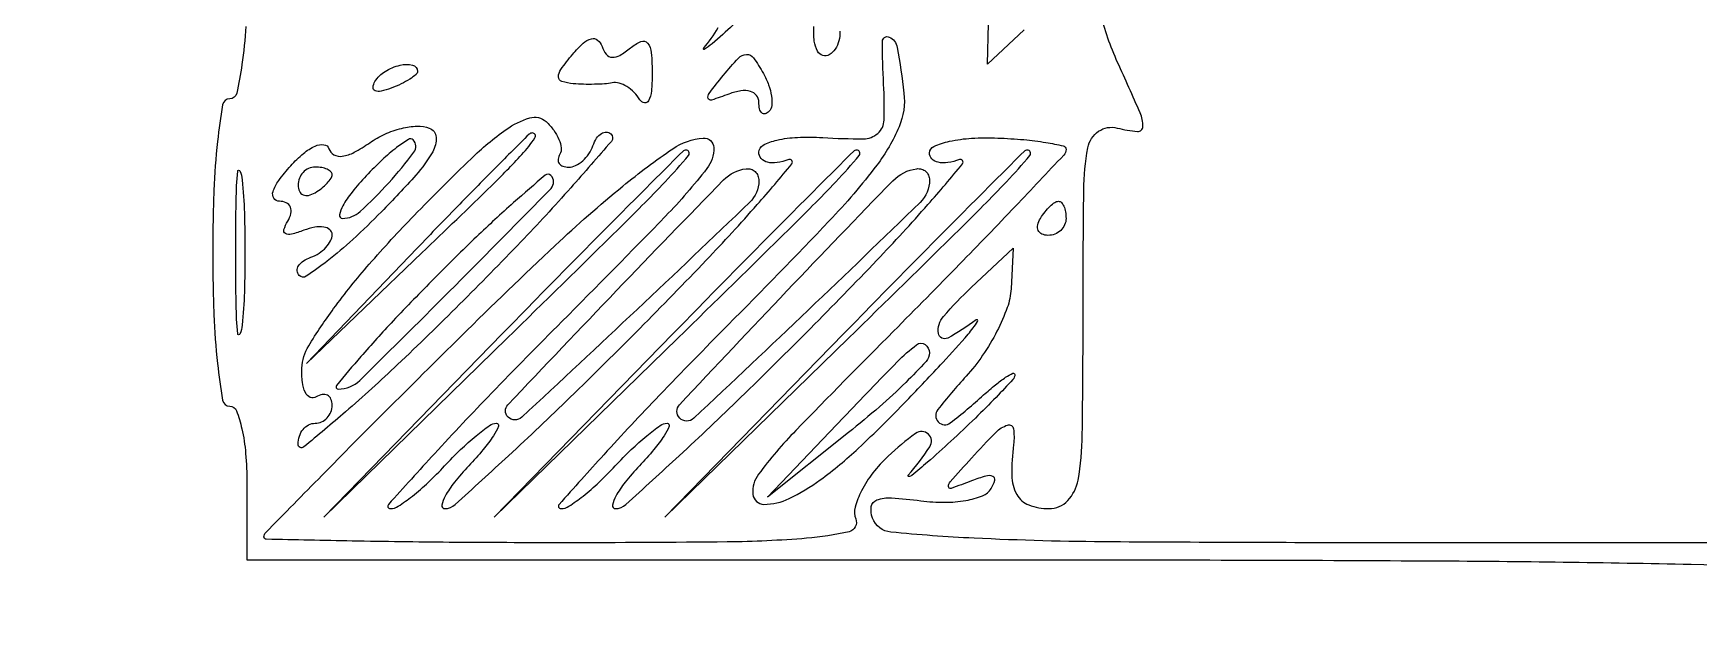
# Model space of a CAD drawing. Extents: x 23 to 255, y 40 to 184.
# Drawn here: x 112.05 to 120.31, y 108.83 to 111.74 of the extents above; entities that cross this region are included whole.
import ezdxf

# ---------------------------------------------------------------- set-up
doc = ezdxf.new("R2010")
doc.units = 0
doc.header["$MEASUREMENT"] = 0

msp = doc.modelspace()

# ---------------------------------------------------------------- linework, layer by layer
for points in [[(207.919475, 175.632891, 0.000007), (191.762556, 175.634099, 0.00002), (173.0434, 175.634494, 0.000013), (151.49745, 175.633531), (95.9364, 175.6296)], [(96.591991, 78.0858, -0.000015), (96.570667, 70.513747, -0.41338)], [(115.520695, 111.78408, -0.008192), (115.416299, 111.691415, -0.038219), (115.377525, 111.662956, -0.858791), (115.373401, 111.66777, 0.044002), (115.447354, 111.770747, 0.109896)], [(121.304632, 109.2186), (118.781567, 109.2186, -0.001525), (117.397834, 109.222821, -0.010379), (116.714825, 109.241171, -0.012768), (116.302919, 109.271356, -0.283688), (116.211506, 109.341071, -0.133452), (116.205768, 109.397654, -0.272514), (116.233417, 109.430724, -0.102194), (116.305884, 109.440835, -0.015575), (116.451925, 109.426744, 0.031622), (116.569461, 109.419197, 0.043715), (116.674696, 109.428321, 0.05133), (116.756591, 109.451554, 0.160924), (116.799848, 109.48785, 0.070622), (116.817436, 109.528033, 0.385434), (116.807698, 109.547481, 0.164398), (116.773468, 109.54902, 0.021365), (116.703171, 109.525436, -0.007065), (116.600866, 109.487827, -0.514947), (116.58836, 109.496622, -0.18505), (116.597402, 109.520705, -0.002614), (116.702405, 109.637959, -0.010602), (116.823029, 109.765696, -0.120956), (116.881607, 109.801779, -0.464696), (116.910374, 109.783796, -0.067914), (116.910885, 109.70505, 0.035118), (116.901874, 109.552302, 0.124143), (116.926781, 109.458029, 0.177758), (116.986867, 109.406004, 0.090694), (117.0864, 109.3878, 0.205278), (117.179305, 109.427621, 0.147904), (117.230742, 109.529572, 0.040213), (117.251768, 109.754539, 0.003203), (117.2556, 110.35278, -0.002813), (117.259042, 110.964597, -0.042735), (117.279494, 111.175496, -0.199154), (117.332479, 111.257212, -0.217893), (117.425119, 111.273429, 0.041747), (117.525011, 111.256042, 0.43879), (117.552392, 111.280948, 0.10483), (117.538563, 111.348071, 0.003472), (117.426977, 111.5986, -0.042833), (117.340041, 111.844085, -0.036164)], [(116.963724, 111.760568), (116.782479, 111.590297), (116.786389, 111.791501, -0.062769)], [(113.104326, 111.777159, -0.022889), (113.086029, 111.5874, -0.020168), (113.0599, 111.445605, -0.350432), (113.0256, 111.4182, 0.365646), (112.990003, 111.388151, 0.014491), (112.9645, 111.2067, 0.018502), (112.946644, 110.964721, 0.009164), (112.941, 110.6568, 0.009164), (112.946644, 110.348879, 0.018502), (112.9645, 110.1069, 0.014491), (112.990003, 109.925449, 0.365646), (113.0256, 109.8954, -0.31052), (113.058468, 109.872809, -0.036969), (113.085349, 109.783569, -0.033738), (113.104085, 109.660614, -0.020945), (113.1102, 109.5147), (113.1102, 109.134), (117.2133, 109.134, -0.001392), (119.000737, 109.129024, -0.003762), (120.269475, 109.112414, -0.00078), (121.276679, 109.090075, -0.407279)], [(116.05022, 111.753166, -0.077245), (116.045286, 111.705972, -0.081878), (116.026849, 111.664878, -0.108446), (115.997488, 111.636429, -0.218621), (115.965401, 111.632459, -0.192512), (115.93916, 111.654017, -0.097716), (115.923261, 111.704016, -0.039407), (115.920795, 111.775922, -0.130247)]]:
    msp.add_lwpolyline(points, format="xyb")
for points in [[(116.367289, 111.446821, -0.131844), (116.343416, 111.279664, -0.061351), (116.232478, 111.088832, -0.028556), (115.997198, 110.813004, -0.004402), (115.494952, 110.29725, 0.003824), (115.154431, 109.948378, 0.006784), (114.87994, 109.654951, 0.002601), (114.657815, 109.408385, 0.647652), (114.667042, 109.3878, 0.146603), (114.706683, 109.399678, 0.0208), (114.776498, 109.449928, 0.022216), (114.856078, 109.518312, 0.017273), (114.936509, 109.5993, -0.014407), (115.016039, 109.680303, -0.019344), (115.092887, 109.748672, -0.016764), (115.159553, 109.799866, -0.156598), (115.193607, 109.8108, -0.534157), (115.203379, 109.796194, -0.046338), (115.178383, 109.748672, -0.029905), (115.128001, 109.680522, -0.014449), (115.056, 109.5993, 0.018882), (114.985244, 109.518043, 0.041579), (114.939087, 109.449928, 0.082813), (114.922787, 109.404884, 0.468568), (114.937015, 109.3878, 0.1861), (114.989142, 109.407898, 0.002384), (115.253803, 109.649921, 0.006548), (115.557854, 109.938105, 0.0042), (115.903512, 110.280126, 0.004923), (116.233561, 110.618843, 0.009861), (116.486316, 110.894065, 0.009539), (116.657566, 111.095706, 0.765633), (116.64225, 111.117075, -0.051201), (116.585509, 111.102246, -0.092541), (116.537665, 111.103742, -0.140956), (116.506298, 111.120711, -0.201371), (116.4942, 111.149531, -0.299474), (116.51597, 111.182618, -0.04761), (116.593605, 111.207636, -0.039552), (116.702907, 111.222765, -0.024494), (116.8326, 111.223997, -0.011858), (116.962335, 111.215788, -0.01941), (117.071595, 111.201979, -0.01411), (117.156995, 111.18531, -0.350876), (117.171, 111.16781, -0.191324), (117.159489, 111.138829, -0.000799), (116.919815, 110.885524, -0.00375), (116.643711, 110.598986, -0.002335), (116.315901, 110.26697, 0.003134), (115.831952, 109.775243, 0.032108), (115.646587, 109.558256, 0.18597), (115.618551, 109.458902, 0.387314), (115.673364, 109.40895, 0.113909), (115.79851, 109.437835, 0.043629), (115.952606, 109.53039, 0.031413), (116.141674, 109.686718, 0.012628), (116.380413, 109.9224, 0.003848), (116.560615, 110.112417, 0.010205), (116.685554, 110.251806, 0.034465), (116.73292, 110.315227, 0.837615), (116.724806, 110.322769, -0.037965), (116.584419, 110.23283, -0.521028), (116.538789, 110.255824, -0.217591), (116.563419, 110.33985, -0.025748), (116.701571, 110.483721), (116.908274, 110.677909), (116.898356, 110.477004, -0.074386), (116.879616, 110.383514, -0.032134), (116.828798, 110.266775, -0.030906), (116.757723, 110.147286, -0.035717), (116.675491, 110.04345, 0.018568), (116.535199, 109.878261, 0.370977), (116.537867, 109.817005, 0.387021), (116.597391, 109.812337, 0.018822), (116.762489, 109.950812, -0.012986), (116.821889, 110.001826, -0.0261), (116.871754, 110.038293, -0.035215), (116.907449, 110.058205, -0.549306), (116.9172, 110.052008, -0.188935), (116.907687, 110.027731, -0.004643), (116.824008, 109.939021, -0.009424), (116.721531, 109.836331, -0.006198), (116.59995, 109.72188, -0.003878), (116.484256, 109.617289, -0.013371), (116.406956, 109.552107, -0.168187), (116.39141, 109.546599, -0.644678), (116.38845, 109.553005, 0.03051), (116.495746, 109.693735, 0.365917), (116.488722, 109.756664, 0.362406), (116.425151, 109.760656, 0.03039), (116.288811, 109.647341, 0.038655), (116.213549, 109.564806, 0.046617), (116.157044, 109.476437, 0.053227), (116.125621, 109.395272, 0.158671), (116.128662, 109.336494, -0.455433), (116.095209, 109.27352, -0.036593), (115.885134, 109.240782, -0.017811), (115.4913, 109.22272, -0.002553), (114.684351, 109.2186, -0.001855), (114.113184, 109.220719, -0.003093), (113.632356, 109.227261, -0.000385), (113.206613, 109.236016, -0.407979), (113.1948, 109.248084, -0.196427), (113.203058, 109.268292, -0.000308), (113.481974, 109.552248, -0.002333), (113.797602, 109.870201, -0.001431), (114.172414, 110.242134, -0.005894), (114.639034, 110.691794, -0.017367), (114.973923, 110.985736, -0.021907), (115.221807, 111.171005, -0.13086), (115.372685, 111.224001, -0.433407), (115.424868, 111.176316, -0.168904), (115.390167, 111.072363, -0.028771), (115.185906, 110.836804, -0.00299), (114.671463, 110.314551, 0.003731), (114.32231, 109.959045, 0.006612), (114.040552, 109.660033, 0.002478), (113.811886, 109.40835, 0.649238), (113.821042, 109.3878, 0.146603), (113.860683, 109.399678, 0.0208), (113.930498, 109.449928, 0.022216), (114.010078, 109.518312, 0.017273), (114.090509, 109.5993, -0.014407), (114.170039, 109.680303, -0.019344), (114.246887, 109.748672, -0.016764), (114.313553, 109.799866, -0.156598), (114.347607, 109.8108, -0.534157), (114.357379, 109.796194, -0.046338), (114.332383, 109.748672, -0.029905), (114.282001, 109.680522, -0.014449), (114.21, 109.5993, 0.018882), (114.139244, 109.518043, 0.041579), (114.093087, 109.449928, 0.082813), (114.076787, 109.404884, 0.468568), (114.091015, 109.3878, 0.1861), (114.143142, 109.407898, 0.002384), (114.407803, 109.649921, 0.006548), (114.711854, 109.938105, 0.0042), (115.057512, 110.280126, 0.004923), (115.387561, 110.618843, 0.009861), (115.640316, 110.894065, 0.009539), (115.811566, 111.095706, 0.765633), (115.79625, 111.117075, -0.050903), (115.738292, 111.101892, -0.099125), (115.69072, 111.103944, -0.151242), (115.660062, 111.122359, -0.184468), (115.6482, 111.153417, -0.280143), (115.669589, 111.188597, -0.063475), (115.738075, 111.213708, -0.046218), (115.839554, 111.227213, -0.025114), (115.96545, 111.225918, 0.015459), (116.166314, 111.219973, 0.181709), (116.238259, 111.247121, 0.208423), (116.269272, 111.313079, 0.021086), (116.266857, 111.490443, -0.014124), (116.26102, 111.702384, -0.539777), (116.294364, 111.724237, -0.253629), (116.334526, 111.67294, -0.011789)], [(115.011352, 111.670051, -0.073981), (115.063824, 111.701865, -0.332346), (115.096549, 111.693704, -0.152983), (115.115207, 111.647136, -0.019369), (115.11945, 111.53765, -0.023945), (115.115584, 111.456967, -0.089977), (115.101868, 111.408397, -0.334653), (115.081661, 111.398128, -0.213551), (115.058822, 111.413634, 0.058629), (115.029916, 111.450067, 0.059204), (114.99343, 111.47866, 0.065142), (114.955228, 111.495553, 0.118685), (114.921347, 111.497247, -0.028654), (114.883761, 111.492371, -0.012143), (114.832967, 111.489961, -0.011968), (114.778473, 111.490004, -0.015336), (114.728391, 111.492782, -0.053536), (114.671936, 111.503817, -0.322986), (114.65498, 111.52631, -0.163923), (114.666645, 111.563518, -0.015992), (114.725299, 111.638977, -0.032664), (114.776957, 111.693543, -0.122364), (114.817973, 111.71616, -0.240671), (114.848857, 111.709515, -0.142134), (114.870785, 111.677746, 0.089437), (114.892101, 111.63874, 0.212506), (114.920896, 111.623988, 0.14839), (114.959292, 111.633382, 0.039557)], [(115.698255, 111.355455, -0.12932), (115.679273, 111.344379, -0.259094), (115.662904, 111.348317, -0.156241), (115.651685, 111.368015, -0.051982), (115.6482, 111.401445, 0.167394), (115.636632, 111.435029, 0.161371), (115.606666, 111.45498, 0.106358), (115.559388, 111.457606, 0.050576), (115.50015, 111.442005, -0.01119), (115.413498, 111.411724, -0.42158), (115.396883, 111.420462, -0.24126), (115.401444, 111.444868, -0.006254), (115.472645, 111.534606, -0.01708), (115.546896, 111.619711, -0.195266), (115.586496, 111.638043, -0.253605), (115.621631, 111.621121, -0.028759), (115.67075, 111.5441, -0.0403), (115.696743, 111.487372, -0.051122), (115.710823, 111.431517, -0.060359), (115.711961, 111.384503, -0.173983)], [(113.9562, 111.554151, -0.2252), (113.94869, 111.538323, -0.029412), (113.917632, 111.51587, -0.029555), (113.875199, 111.492241, -0.020646), (113.824906, 111.47052, -0.036408), (113.775857, 111.45569, -0.155351), (113.745755, 111.458327, -0.32948), (113.735657, 111.475226, -0.1144), (113.745299, 111.503769, -0.115814), (113.7953, 111.553893, -0.080554), (113.86938, 111.5848, -0.115534), (113.931568, 111.585076, -0.349578)], [(114.661428, 111.14325, 0.109765), (114.653266, 111.119087, 0.180621), (114.658545, 111.098438, 0.159543), (114.676909, 111.084574, 0.082753), (114.705557, 111.0798, 0.112847), (114.739933, 111.087659, 0.068002), (114.774947, 111.110864, 0.062661), (114.805268, 111.145118, 0.064182), (114.825868, 111.18555, -0.056741), (114.844074, 111.222633, -0.10404), (114.867578, 111.246531, -0.153754), (114.892308, 111.253676, -0.180744), (114.914823, 111.244645, -0.406169), (114.917056, 111.207504, -0.003654), (114.715678, 110.977378, -0.009588), (114.46847, 110.709536, -0.005738), (114.165005, 110.400316, -0.006128), (113.857653, 110.101655, -0.011287), (113.599295, 109.867532, -0.007186), (113.392194, 109.693346, -0.632434), (113.364, 109.706721, -0.079828), (113.370388, 109.746477, -0.091223), (113.388851, 109.780227, -0.100758), (113.416334, 109.802791, -0.122253), (113.4486, 109.8108, 0.105053), (113.48088, 109.817658, 0.099167), (113.508349, 109.837118, 0.09642), (113.52676, 109.866193, 0.093332), (113.5332, 109.900393, 0.100151), (113.527057, 109.930754, 0.176948), (113.509853, 109.949238, 0.168363), (113.484062, 109.952804, 0.089579), (113.45372, 109.940864, -0.250483), (113.424474, 109.939028, -0.172325), (113.400112, 109.962625, -0.087571), (113.385154, 110.013613, -0.038856), (113.382835, 110.083922, -0.126609), (113.416599, 110.194412, -0.021516), (113.540422, 110.378758, -0.020919), (113.716603, 110.598267, -0.013227), (113.939131, 110.839728, -0.007744), (114.221387, 111.121331, -0.037648), (114.395102, 111.265728, -0.080595), (114.512463, 111.323493, -0.26657), (114.593336, 111.305028, -0.047421), (114.631243, 111.262715, -0.059411), (114.657271, 111.216945, -0.071271), (114.668318, 111.174757, -0.166044)], [(113.777469, 110.858589, -0.012858), (113.635781, 110.721457, -0.021401), (113.508808, 110.61439, -0.017024), (113.404083, 110.539038, -0.370846), (113.369276, 110.543256, -0.176865), (113.359883, 110.566118, -0.154767), (113.36674, 110.591152, -0.105866), (113.390443, 110.614855, -0.057922), (113.42745, 110.633132, 0.058403), (113.467888, 110.653152, 0.060239), (113.502136, 110.681806, 0.06678), (113.525387, 110.714347, 0.122364), (113.5332, 110.745795, 0.22749), (113.521685, 110.769794, 0.132992), (113.491846, 110.78282, 0.083386), (113.446372, 110.781948, 0.045239), (113.392422, 110.766668, -0.026179), (113.331295, 110.746813, -0.196415), (113.301698, 110.750568, -0.357523), (113.293844, 110.770815, -0.059284), (113.312815, 110.811623, 0.079456), (113.32866, 110.849631, 0.159771), (113.326077, 110.881665, 0.185199), (113.305781, 110.902867, 0.110695), (113.271281, 110.9106, -0.256548), (113.243957, 110.925608, -0.22266), (113.239736, 110.958373, -0.081773), (113.267934, 111.013438, -0.024786), (113.327574, 111.086291, -0.033595), (113.390932, 111.147489, -0.070156), (113.448894, 111.183895, -0.131188), (113.492095, 111.19086, -0.295151), (113.516898, 111.171005, 0.190726), (113.54211, 111.140993, 0.161302), (113.583182, 111.133716, 0.086963), (113.642217, 111.153148, 0.029892), (113.719124, 111.200432, -0.047248), (113.794035, 111.242984, -0.045008), (113.876816, 111.271543, -0.048356), (113.954861, 111.282988, -0.10422), (114.014555, 111.273433, -0.293102), (114.048043, 111.227901, -0.146824), (114.031249, 111.155407, -0.053198), (113.948215, 111.040441, -0.011057)], [(113.953756, 110.67795), (113.4063, 110.1069), (113.97735, 110.654356, 0.001651), (114.322614, 110.98755, 0.013946), (114.473334, 111.142366, 0.038166), (114.537964, 111.224311, 0.600215), (114.524806, 111.249, 0.198298), (114.50888, 111.242425, 0.000591), (114.347328, 111.081254, 0.003258), (114.165337, 110.896876, 0.002015)], [(113.702087, 111.037166, 0.019113), (113.631506, 110.956036, 0.042217), (113.585641, 110.88803, 0.08492), (113.56979, 110.843157, 0.464963), (113.584251, 110.826, 0.186059), (113.671977, 110.859815, 0.025342), (113.813413, 111.001561, 0.022533), (113.938698, 111.153803, 0.373241), (113.934391, 111.214409, 0.349017), (113.911093, 111.217071, 0.023493), (113.852158, 111.176337, 0.025656), (113.780585, 111.115677, 0.015565)], [(114.377688, 110.25495), (113.4909, 109.3455), (114.40035, 110.232288, 0.000888), (114.952294, 110.772396, 0.008494), (115.183425, 111.00722, 0.016199), (115.299669, 111.137613, 0.636215), (115.287138, 111.1644, 0.198688), (115.271579, 111.157963, 0.000216), (115.01064, 110.897249, 0.001958), (114.719318, 110.603638, 0.001196)], [(115.223688, 110.25495), (114.3369, 109.3455), (115.24635, 110.232288, 0.000888), (115.798294, 110.772396, 0.008494), (116.029425, 111.00722, 0.016199), (116.145669, 111.137613, 0.636215), (116.133138, 111.1644, 0.198688), (116.117579, 111.157963, 0.000216), (115.85664, 110.897249, 0.001958), (115.565318, 110.603638, 0.001196)], [(116.069688, 110.25495), (115.1829, 109.3455), (116.09235, 110.232288, 0.000888), (116.644294, 110.772396, 0.008494), (116.875425, 111.00722, 0.016199), (116.991669, 111.137613, 0.636215), (116.979138, 111.1644, 0.198688), (116.963579, 111.157963, 0.000216), (116.70264, 110.897249, 0.001958), (116.411318, 110.603638, 0.001196)], [(113.087545, 110.29725, -0.084525), (113.075757, 110.252666, -0.76997), (113.064673, 110.254553, -0.018707), (113.057095, 110.399008, -0.003751), (113.05516, 110.6568, -0.003751), (113.057095, 110.914592, -0.018707), (113.064673, 111.059047, -0.76997), (113.075757, 111.060934, -0.084525), (113.087545, 111.01635, -0.014123), (113.097638, 110.852656, -0.008335), (113.100903, 110.6568, -0.008335), (113.097638, 110.460944, -0.014123)], [(113.364, 110.990207, 0.108972), (113.370623, 110.960179, 0.182303), (113.388851, 110.942291, 0.161196), (113.416274, 110.939659, 0.082592), (113.4486, 110.9529, 0.029505), (113.480983, 110.975657, 0.035638), (113.508349, 111.000786, 0.038439), (113.527655, 111.024665, 0.151918), (113.5332, 111.042493, 0.210953), (113.526901, 111.056759, 0.081139), (113.508349, 111.068841, 0.061769), (113.480989, 111.077064, 0.042167), (113.4486, 111.0798, 0.105053), (113.41632, 111.072942, 0.099167), (113.388851, 111.053482, 0.09642), (113.37044, 111.024407, 0.093332)], [(114.038507, 110.527587, 0.005865), (113.835098, 110.317481, 0.01075), (113.67512, 110.140854, 0.006507), (113.554839, 109.998473, 0.633673), (113.563562, 109.98, 0.196302), (113.669522, 110.023267, 0.003089), (114.142115, 110.492213, 0.002249), (114.617911, 110.974526, 0.410908), (114.617547, 111.038853, 0.391213), (114.589537, 111.039962, 0.004271), (114.432472, 110.903651, 0.010391), (114.249217, 110.73494, 0.006246)], [(115.6482, 111.011926, -0.204201), (115.602964, 110.905781, -0.00243), (115.044322, 110.374594, -0.001805), (114.472559, 109.840079, -0.40334), (114.405064, 109.841336, -0.40631), (114.404233, 109.90276, -0.001516), (114.942885, 110.467941, -0.002352), (115.47356, 111.016196, -0.168819), (115.58475, 111.071632, -0.108128), (115.608945, 111.069512, -0.113531), (115.629562, 111.057463, -0.109573), (115.643349, 111.037202, -0.095095)], [(116.4942, 111.015642, -0.202527), (116.447442, 110.904939, -0.00263), (115.893457, 110.371784, -0.001947), (115.325721, 109.835318, -0.404812), (115.255958, 109.836442, -0.404839), (115.254899, 109.902418, -0.001764), (115.787526, 110.4664, -0.002714), (116.312656, 111.012561, -0.169491), (116.43075, 111.071632, -0.101731), (116.454953, 111.06982, -0.111842), (116.475562, 111.058554, -0.111648), (116.489329, 111.039489, -0.101097)], [(117.171, 110.826, -0.105053), (117.164142, 110.79372, -0.099167), (117.144682, 110.766251, -0.09642), (117.115607, 110.74784, -0.093332), (117.081407, 110.7414, -0.108972), (117.051379, 110.748023, -0.182303), (117.033491, 110.766251, -0.161196), (117.030859, 110.793674, -0.082592), (117.0441, 110.826, -0.029505), (117.066857, 110.858383, -0.035638), (117.091986, 110.885749, -0.038439), (117.115865, 110.905055, -0.151918), (117.133693, 110.9106, -0.210953), (117.147959, 110.904301, -0.081139), (117.160041, 110.885749, -0.061769), (117.168264, 110.858389, -0.042167)], [(116.4942, 110.159391, -0.189925), (116.477287, 110.116472, -0.010823), (116.376157, 110.012679, -0.015311), (116.246312, 109.892652, -0.010546), (116.09235, 109.764434), (115.6905, 109.443886), (116.067664, 109.838843, -0.002388), (116.333657, 110.114733, -0.038623), (116.430494, 110.199953, -0.321242), (116.472271, 110.200906, -0.247885)]]:
    msp.add_lwpolyline(points, format="xyb", close=True)

doc.saveas('drawing.dxf')
